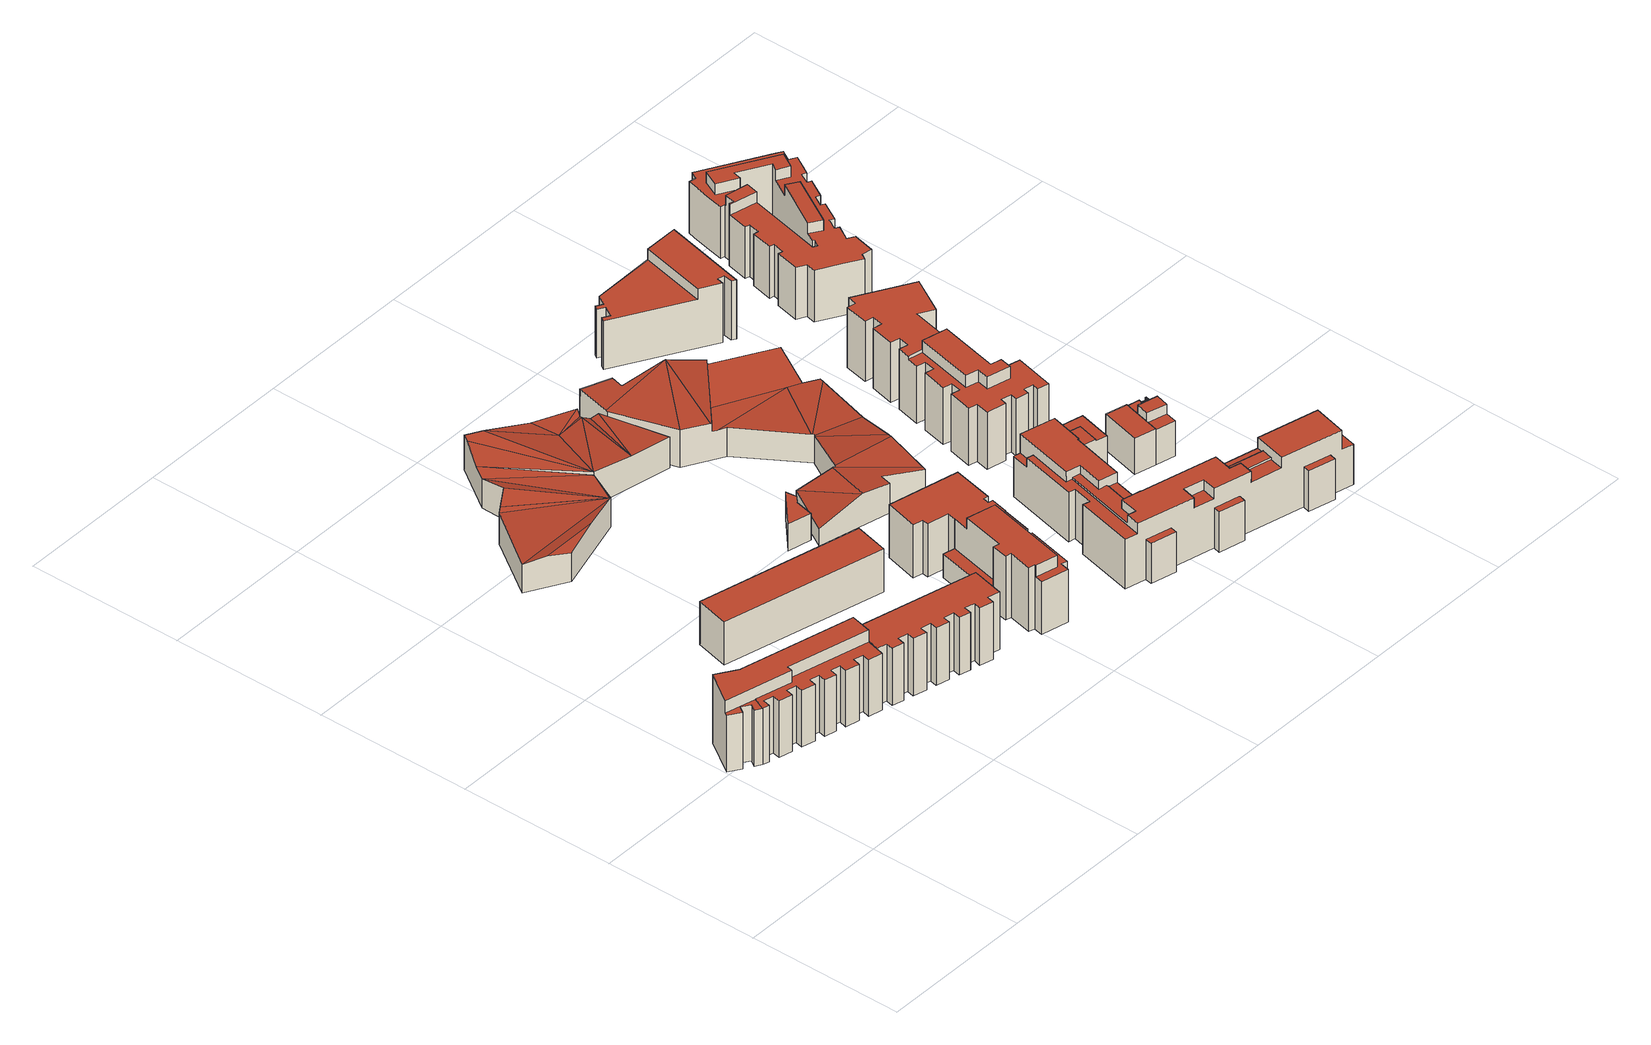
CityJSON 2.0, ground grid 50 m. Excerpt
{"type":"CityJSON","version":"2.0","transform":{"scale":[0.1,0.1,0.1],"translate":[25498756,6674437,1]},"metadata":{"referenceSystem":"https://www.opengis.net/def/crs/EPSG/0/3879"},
"CityObjects":{
"building1":{"type":"Building","attributes":{"Rakennuksen_tila":"voimassa","CODE":"2018-110","VTJ_PRT":"1017733421","TYYPPI":"1","TILA_KOODI":0,"TILA":"2","RATU":61454,"KG_KRAKENN":0,"I_KEROSAL":0,"I_KERRLKM":0,"BuildingHeightNN":25,"RoofNames":"flat","LowestRoof":"20.8","HighestRoof":"25.0","GroundLevel":"1.8","Integrate_LoD[2].integrating_person":"vcdb_user","Integrate_LoD[2].integration_date":"2019-08-22","Integrate_LoD[2].matching_mode":1,"Integrate_LoD[2].area_diff":0,"Integrate_LoD[2].area_diff_filter":10,"Integrate_LoD[2].overlap_DB_to_file":100,"Integrate_LoD[2].overlap_file_to_DB":100,"Integrate_LoD[2].overlap_filter":89,"roofType":"1000","measuredHeight":23.1},"address":[{"country":"Finland","locality":"Helsinki"}],"geometry":[{"type":"Solid","lod":"2","boundaries":[[[[0,1,2,3,4]],[[5,1,0,6]],[[7,8,9,10]],[[11,12,13,14]],[[15,11,14,16]],[[17,15,16,18]],[[19,17,18,20]],[[21,19,20,22]],[[23,24,25,26,27,28,29,30,31,32,33,34,35,36,37,38,39,40,41,42,43,6,0,44,45]],[[46,47,48,49,50,51,52,53,54,55,56,57,58,59,60,61,62,63,64,65,66,4,3,67,68,69,70]],[[2,1,5,8,7,71,72]],[[15,17,19,21,73,74,12,11]],[[53,52,75,76]],[[54,53,76,77]],[[55,54,77,78]],[[56,55,78,79]],[[57,56,79,80]],[[58,57,80,81]],[[59,58,81,82]],[[60,59,82,83]],[[61,60,83,84]],[[62,61,84,85]],[[63,62,85,86]],[[64,63,86,87]],[[65,64,87,88]],[[66,65,88,89]],[[69,68,73,21]],[[2,72,67,3]],[[37,36,90,91]],[[38,37,91,92]],[[39,38,92,93]],[[40,39,93,94]],[[41,40,94,95]],[[42,41,95,96]],[[43,42,96,97]],[[44,0,4,66]],[[70,69,21,22,98]],[[46,70,98,99]],[[47,46,99,100]],[[48,47,100,101]],[[49,48,101,102]],[[50,49,102,103]],[[51,50,103,104]],[[52,51,104,75]],[[9,97,96,95,94,93,92,91,90,105,106,107,108,109,110,111,112,113,114,115,116,117,118,89,88,87,86,85,84,83,82,81,80,79,78,77,76,75,104,103,102,101,100,99,98,22,20,18,16,14,13,10]],[[45,44,66,89,118]],[[23,45,118,117]],[[24,23,117,116]],[[25,24,116,115]],[[26,25,115,114]],[[27,26,114,113]],[[28,27,113,112]],[[29,28,112,111]],[[30,29,111,110]],[[31,30,110,109]],[[32,31,109,108]],[[33,32,108,107]],[[34,33,107,106]],[[35,34,106,105]],[[36,35,105,90]],[[13,12,74,71,7,10]],[[9,8,5,6,43,97]],[[71,74,73,68,67,72]]]],"semantics":{"surfaces":[{"type":"WallSurface"},{"type":"RoofSurface","RoofOrientation":-1,"ZMinASL":21.2,"ZMin":19.3,"ZMaxASL":21.2,"ZMax":19.3,"RoofPitch":90,"Area":477.8},{"type":"RoofSurface","RoofOrientation":-1,"ZMinASL":20.9,"ZMin":19.1,"ZMaxASL":20.9,"ZMax":19.1,"RoofPitch":90,"Area":182.9},{"type":"RoofSurface","RoofOrientation":-1,"ZMinASL":25,"ZMin":23.1,"ZMaxASL":25,"ZMax":23.1,"RoofPitch":90,"Area":366.2},{"type":"RoofSurface","RoofOrientation":-1,"ZMinASL":20.8,"ZMin":19,"ZMaxASL":20.8,"ZMax":19,"RoofPitch":90,"Area":19.4},{"type":"GroundSurface"}],"values":[[0,0,0,0,0,0,0,0,1,2,3,4,0,0,0,0,0,0,0,0,0,0,0,0,0,0,0,0,0,0,0,0,0,0,0,0,0,0,0,0,0,0,0,0,5,0,0,0,0,0,0,0,0,0,0,0,0,0,0,0,0,0,0]]}}]},
"building2":{"type":"Building","attributes":{"Rakennuksen_tila":"voimassa","CODE":"2018-110","VTJ_PRT":"1032851589","TYYPPI":"1","TILA_KOODI":0,"TILA":"2","RATU":62547,"KG_KRAKENN":0,"I_KEROSAL":0,"I_KERRLKM":0,"BuildingHeightNN":17,"RoofNames":"flat","LowestRoof":"17.2","HighestRoof":"17.2","GroundLevel":"2.6","Integrate_LoD[2].overlap_file_to_DB":100,"Integrate_LoD[2].overlap_filter":89,"Integrate_LoD[2].integrating_person":"vcdb_user","Integrate_LoD[2].integration_date":"2019-08-22","Integrate_LoD[2].matching_mode":1,"Integrate_LoD[2].area_diff":0,"Integrate_LoD[2].area_diff_filter":10,"Integrate_LoD[2].overlap_DB_to_file":100,"roofType":"1000","measuredHeight":14.6},"address":[{"country":"Finland","locality":"Helsinki"}],"geometry":[{"type":"Solid","lod":"2","boundaries":[[[[119,120,121,122]],[[123,119,122,124]],[[125,123,124,126]],[[120,125,126,121]],[[126,124,122,121]],[[123,125,120,119]]]],"semantics":{"surfaces":[{"type":"WallSurface"},{"type":"GroundSurface"},{"type":"RoofSurface","RoofOrientation":-1,"ZMinASL":17.2,"ZMin":14.6,"ZMaxASL":17.2,"ZMax":14.6,"RoofPitch":90,"Area":585}],"values":[[0,0,0,0,1,2]]}}]},
"building3":{"type":"Building","attributes":{"GroundLevel":"4.0","HighestRoof":"15.6","LowestRoof":"13.7","RoofNames":"flat;gabled;shed;shed;gabled;shed","BuildingHeightNN":16,"SUUNNITELMA_ALUE":"SÃ¶rnÃ¤istenniemi","Rakennuksen_tila":"suunnitelma","roofType":"1000;3500;2100;2100;3500;2100","measuredHeight":11.5},"address":[{"country":"Finland","locality":"Helsinki"}],"geometry":[{"type":"Solid","lod":"2","boundaries":[[[[127,128,129]],[[130,131,132,133,134]],[[135,136,137]],[[138,139,140]],[[141,139,142]],[[139,143,140]],[[128,140,143,144]],[[143,145,144]],[[144,146,131]],[[145,146,144]],[[146,147,131]],[[132,148,133]],[[132,131,149,148]],[[131,147,150,149]],[[142,139,138]],[[140,128,127]],[[150,147,151,152]],[[129,153,154,155]],[[154,144,131]],[[156,157,158]],[[159,157,156]],[[159,160,157]],[[161,137,160]],[[162,137,161]],[[162,135,137]],[[160,163,157]],[[160,137,142,163]],[[128,144,154]],[[137,136,142]],[[164,158,157,163,165]],[[165,163,155,154,131,130]],[[166,162,161,160,167]],[[168,169,136,135,162,166]],[[142,138,140,127,129]],[[170,143,139,141,169,168]],[[171,145,143,170]],[[151,147,146,145,171]],[[134,133,148,149,150,152]],[[136,169,141,142]],[[130,134,152,151,171,170,168,166,167,172,164,165]],[[160,159,156,172,167]],[[156,158,164,172]],[[163,142,129,155]],[[128,153,129]],[[128,154,153]]]],"semantics":{"surfaces":[{"type":"RoofSurface","Area":0,"RoofPitch":4.7,"ZMax":10.5,"ZMaxASL":14.6,"ZMin":9.6,"ZMinASL":13.7,"RoofOrientation":0.5},{"type":"WallSurface"},{"type":"RoofSurface","Area":51.7,"RoofPitch":84.3,"ZMax":11.5,"ZMaxASL":15.6,"ZMin":10.4,"ZMinASL":14.5,"RoofOrientation":85.1},{"type":"RoofSurface","Area":0.2,"RoofPitch":87.4,"ZMax":10.5,"ZMaxASL":14.6,"ZMin":9.6,"ZMinASL":13.7,"RoofOrientation":19.4},{"type":"RoofSurface","Area":132,"RoofPitch":74.9,"ZMax":11.5,"ZMaxASL":15.6,"ZMin":9.6,"ZMinASL":13.7,"RoofOrientation":251.7},{"type":"RoofSurface","Area":81.3,"RoofPitch":88.2,"ZMax":10.5,"ZMaxASL":14.6,"ZMin":9.6,"ZMinASL":13.7,"RoofOrientation":304.5},{"type":"RoofSurface","Area":132.3,"RoofPitch":83.2,"ZMax":10.5,"ZMaxASL":14.6,"ZMin":9.6,"ZMinASL":13.7,"RoofOrientation":243.6},{"type":"RoofSurface","Area":62.4,"RoofPitch":75.6,"ZMax":10.5,"ZMaxASL":14.6,"ZMin":9.6,"ZMinASL":13.7,"RoofOrientation":63.6},{"type":"RoofSurface","Area":3,"RoofPitch":85.5,"ZMax":10.5,"ZMaxASL":14.6,"ZMin":9.6,"ZMinASL":13.7,"RoofOrientation":63.6},{"type":"RoofSurface","Area":114.5,"RoofPitch":88.2,"ZMax":10.5,"ZMaxASL":14.6,"ZMin":9.6,"ZMinASL":13.7,"RoofOrientation":146.3},{"type":"RoofSurface","Area":38,"RoofPitch":88.2,"ZMax":10.5,"ZMaxASL":14.6,"ZMin":9.6,"ZMinASL":13.7,"RoofOrientation":146.5},{"type":"RoofSurface","Area":33,"RoofPitch":75.7,"ZMax":10.5,"ZMaxASL":14.6,"ZMin":9.7,"ZMinASL":13.7,"RoofOrientation":179.7},{"type":"RoofSurface","Area":101,"RoofPitch":75.7,"ZMax":10.5,"ZMaxASL":14.6,"ZMin":9.6,"ZMinASL":13.7,"RoofOrientation":359.7},{"type":"RoofSurface","Area":337,"RoofPitch":87.2,"ZMax":10.5,"ZMaxASL":14.6,"ZMin":9.6,"ZMinASL":13.7,"RoofOrientation":179.7},{"type":"RoofSurface","Area":0.1,"RoofPitch":90,"ZMax":9.6,"ZMaxASL":13.7,"ZMin":9.6,"ZMinASL":13.7,"RoofOrientation":-1},{"type":"RoofSurface","Area":0,"RoofPitch":90,"ZMax":9.6,"ZMaxASL":13.7,"ZMin":9.6,"ZMinASL":13.7,"RoofOrientation":-1},{"type":"RoofSurface","Area":121.4,"RoofPitch":86.6,"ZMax":11.5,"ZMaxASL":15.6,"ZMin":10.4,"ZMinASL":14.5,"RoofOrientation":191.5},{"type":"RoofSurface","Area":24.6,"RoofPitch":64.2,"ZMax":11.5,"ZMaxASL":15.6,"ZMin":10.4,"ZMinASL":14.5,"RoofOrientation":286},{"type":"RoofSurface","Area":24.6,"RoofPitch":64.2,"ZMax":11.5,"ZMaxASL":15.6,"ZMin":10.4,"ZMinASL":14.5,"RoofOrientation":106},{"type":"RoofSurface","Area":9.4,"RoofPitch":54.9,"ZMax":11.5,"ZMaxASL":15.6,"ZMin":10.4,"ZMinASL":14.5,"RoofOrientation":353.8},{"type":"RoofSurface","Area":9.4,"RoofPitch":54.9,"ZMax":11.5,"ZMaxASL":15.6,"ZMin":10.4,"ZMinASL":14.5,"RoofOrientation":173.8},{"type":"RoofSurface","Area":51.4,"RoofPitch":84.3,"ZMax":11.5,"ZMaxASL":15.6,"ZMin":10.4,"ZMinASL":14.5,"RoofOrientation":265.1},{"type":"RoofSurface","Area":132.4,"RoofPitch":84.3,"ZMax":11.5,"ZMaxASL":15.6,"ZMin":10.4,"ZMinASL":14.5,"RoofOrientation":132.8},{"type":"RoofSurface","Area":83.8,"RoofPitch":81,"ZMax":11.5,"ZMaxASL":15.6,"ZMin":10.4,"ZMinASL":14.5,"RoofOrientation":312.9},{"type":"RoofSurface","Area":1.9,"RoofPitch":83.8,"ZMax":10.5,"ZMaxASL":14.6,"ZMin":9.6,"ZMinASL":13.7,"RoofOrientation":236.4},{"type":"RoofSurface","ZMaxASL":15.6,"Area":171.5,"RoofPitch":83.7,"ZMax":11.5,"ZMin":10.4,"ZMinASL":14.5,"RoofOrientation":81.4},{"type":"RoofSurface","Area":114.8,"RoofPitch":90,"ZMax":11.5,"ZMaxASL":15.6,"ZMin":11.5,"ZMinASL":15.6,"RoofOrientation":-1},{"type":"GroundSurface"}],"values":[[0,1,2,3,4,5,6,7,8,9,10,11,12,13,1,1,1,14,15,16,17,18,19,20,21,22,23,24,25,1,1,1,1,1,1,1,1,1,26,27,1,1,1,1,1]]}}]},
"building4":{"type":"Building","attributes":{"GroundLevel":7.51,"HighestRoof":16.51,"LowestRoof":16.51,"BREC_RoofNames":"flat","BREC_BuildingHeightNN":16.51,"REPAIRED":"no","CODE":"210","Integrate_LoD[1].overlap_filter":89,"Integrate_LoD[1].overlap_file_to_DB":100,"Integrate_LoD[1].overlap_DB_to_file":100,"Integrate_LoD[1].area_diff_filter":10,"Integrate_LoD[1].area_diff":0,"Integrate_LoD[1].matching_mode":1,"Integrate_LoD[1].integration_date":"2016-10-28","Integrate_LoD[1].integrating_person":"vcdb_user","roofType":"1000","measuredHeight":9},"address":[{"country":"Finland","locality":"Helsinki"},{"country":"Finland","locality":"Helsinki"}],"geometry":[{"type":"Solid","lod":"2","boundaries":[[[[173,174,175,176]],[[176,175,177,178]],[[179,180,174,173]],[[181,182,180,179]],[[174,180,182,177,175]],[[178,177,182,181]],[[181,179,173,176,178]]]],"semantics":{"surfaces":[{"type":"WallSurface"},{"type":"GroundSurface"},{"type":"RoofSurface","Area":45.49,"RoofPitch":90,"ZMax":9,"ZMaxASL":16.51,"ZMin":9,"ZMinASL":16.51,"RoofOrientation":-1}],"values":[[0,0,0,0,1,0,2]]}}]},
"building5":{"type":"Building","attributes":{"Rakennuksen_tila":"voimassa","C_KAYTTARK":"039","CODE":"2018-111","VTJ_PRT":"1017733410","TYYPPI":"1","TILA_KOODI":0,"TILA":"2","RATU":61453,"KG_KRAKENN":5083778,"I_KEROSAL":2818,"I_KERRLKM":5,"BuildingHeightNN":24,"RoofNames":"flat","LowestRoof":"10.7","HighestRoof":"24.3","GroundLevel":"2.7","Integrate_LoD[2].integrating_person":"vcdb_user","Integrate_LoD[2].integration_date":"2019-08-22","Integrate_LoD[2].matching_mode":1,"Integrate_LoD[2].area_diff":0,"Integrate_LoD[2].area_diff_filter":10,"Integrate_LoD[2].overlap_DB_to_file":100,"Integrate_LoD[2].overlap_file_to_DB":100,"Integrate_LoD[2].overlap_filter":89,"function":"039","roofType":"1000","measuredHeight":21.6,"storeysAboveGround":5},"address":[{"country":"Finland","locality":"Helsinki"}],"geometry":[{"type":"Solid","lod":"2","boundaries":[[[[183,184,185,186,187,188]],[[189,190,191,192,193,194]],[[195,196,194,193,197]],[[198,199,200,201,202]],[[203,204,205,206,207,208]],[[209,210,211,212,213,214,203,208,215,216,198,202,217,195,197,218,219,220,221,222,223,224,225,226,183,188]],[[227,204,203,214]],[[228,227,214,213]],[[229,228,213,212]],[[230,229,212,211]],[[231,230,211,210]],[[232,231,210,209]],[[187,232,209,188]],[[233,199,198,216]],[[234,235,224,223]],[[236,234,223,222]],[[237,236,222,221]],[[228,229,230,231,232,187,186,238,239,205,204,227]],[[240,207,206,241,242,191,190,200,199,233]],[[196,243,201,189,194]],[[244,245,193,192,246,185,184,247,248,235,234,236,237,249]],[[240,233,216,215]],[[207,240,215,208]],[[241,206,205,239]],[[246,242,241,239,238]],[[191,242,246,192]],[[200,190,189,201]],[[201,243,217,202]],[[243,196,195,217]],[[249,237,221,220]],[[244,249,220,219]],[[245,244,219,218]],[[193,245,218,197]],[[185,246,238,186]],[[247,184,183,226]],[[248,247,226,225]],[[235,248,225,224]]]],"semantics":{"surfaces":[{"type":"WallSurface"},{"type":"GroundSurface"},{"type":"RoofSurface","RoofOrientation":-1,"ZMinASL":20.4,"ZMin":17.7,"ZMaxASL":20.4,"ZMax":17.7,"RoofPitch":90,"Area":118},{"type":"RoofSurface","RoofOrientation":-1,"ZMinASL":24.3,"ZMin":21.6,"ZMaxASL":24.3,"ZMax":21.6,"RoofPitch":90,"Area":266.5},{"type":"RoofSurface","RoofOrientation":-1,"ZMinASL":10.7,"ZMin":7.9,"ZMaxASL":10.7,"ZMax":7.9,"RoofPitch":90,"Area":75.7},{"type":"RoofSurface","RoofOrientation":-1,"ZMinASL":20.6,"ZMin":17.9,"ZMaxASL":20.6,"ZMax":17.9,"RoofPitch":90,"Area":396.2}],"values":[[0,0,0,0,0,1,0,0,0,0,0,0,0,0,0,0,0,2,3,4,5,0,0,0,0,0,0,0,0,0,0,0,0,0,0,0,0]]}}]},
"building6":{"type":"Building","attributes":{"Integrate_LoD[1].overlap_filter":89,"Integrate_LoD[1].overlap_file_to_DB":100,"Integrate_LoD[1].overlap_DB_to_file":100,"Integrate_LoD[1].area_diff_filter":10,"Integrate_LoD[1].area_diff":0,"Integrate_LoD[1].matching_mode":1,"Integrate_LoD[1].integration_date":"2016-10-28","Integrate_LoD[1].integrating_person":"vcdb_user","GroundLevel":4.13,"HighestRoof":14.46,"LowestRoof":14.46,"BREC_RoofNames":"flat","BREC_BuildingHeightNN":14.46,"KG_KRAKENN":0,"REPAIRED":"no","TILA_KOODI":2,"CODE":"110","Kerroksia":0,"Kerrosala":0,"Rakennuksen_tila":"voimassa","Kayttotarkoitus":"Ei käyttömerkintää kartalla","Rakennustunnus_(RATU)":0,"roofType":"1000","measuredHeight":10.33},"address":[{"country":"Finland","locality":"Helsinki"},{"country":"Finland","locality":"Helsinki"}],"geometry":[{"type":"Solid","lod":"2","boundaries":[[[[250,251,252,253,254,255]],[[256,257,258,259,260,261,262]],[[263,264,265,266,267,268]],[[269,264,263,270,271]],[[272,273,274,259,258]],[[268,267,275,276]],[[277,262,261,278,279,280]],[[281,282,260,259,274,283]],[[253,268,276,254]],[[261,260,282,278]],[[284,285,286,287,266,265,288,289]],[[290,291,292,293]],[[286,294,295,287]],[[296,297,277,280,281,283,250,255,298,299,293,292,300,289,288,269,271]],[[274,273,301,302,251,250,283]],[[282,279,278]],[[270,303,304,305,272,258,257,296,271]],[[294,286,285,306,307]],[[285,308,309,306]],[[256,262,277,297]],[[265,264,269,288]],[[284,310,291,290,308,285]],[[254,276,275,295,294,307,298,255]],[[279,282,281,280]],[[257,256,297,296]],[[299,309,308,290,293]],[[291,310,300,292]],[[310,284,289,300]],[[295,275,267,266,287]],[[304,302,301,305]],[[305,301,273,272]],[[303,252,251,302,304]],[[303,270,263,268,253,252]],[[298,307,306,309,299]]]],"semantics":{"surfaces":[{"type":"WallSurface"},{"type":"RoofSurface","Area":133.46,"RoofPitch":85.11,"ZMax":10.86,"ZMaxASL":14.99,"ZMin":9.06,"ZMinASL":13.19,"RoofOrientation":105.22},{"type":"RoofSurface","Area":408.16,"RoofPitch":90,"ZMax":10.97,"ZMaxASL":15.1,"ZMin":10.97,"ZMinASL":15.1,"RoofOrientation":-1},{"type":"RoofSurface","Area":144.61,"RoofPitch":82.7,"ZMax":10.86,"ZMaxASL":14.99,"ZMin":9.06,"ZMinASL":13.19,"RoofOrientation":189.77},{"type":"RoofSurface","Area":98.06,"RoofPitch":80.79,"ZMax":10.97,"ZMaxASL":15.1,"ZMin":9.64,"ZMinASL":13.77,"RoofOrientation":206.96},{"type":"RoofSurface","Area":210.18,"RoofPitch":85.68,"ZMax":10.97,"ZMaxASL":15.1,"ZMin":9.6,"ZMinASL":13.74,"RoofOrientation":232.56},{"type":"RoofSurface","Area":77.9,"RoofPitch":63,"ZMax":10.86,"ZMaxASL":14.99,"ZMin":5.76,"ZMinASL":9.89,"RoofOrientation":285.22},{"type":"RoofSurface","Area":163.47,"RoofPitch":73.53,"ZMax":15.73,"ZMaxASL":19.86,"ZMin":12.44,"ZMinASL":16.57,"RoofOrientation":137.55},{"type":"GroundSurface"},{"type":"RoofSurface","Area":128.79,"RoofPitch":69.7,"ZMax":10.84,"ZMaxASL":14.97,"ZMin":5.76,"ZMinASL":9.89,"RoofOrientation":299.64},{"type":"RoofSurface","Area":114.04,"RoofPitch":83,"ZMax":15.73,"ZMaxASL":19.86,"ZMin":12.53,"ZMinASL":16.66,"RoofOrientation":209.64},{"type":"RoofSurface","Area":246.49,"RoofPitch":81.91,"ZMax":15.73,"ZMaxASL":19.86,"ZMin":12.48,"ZMinASL":16.61,"RoofOrientation":254.29},{"type":"RoofSurface","Area":107.81,"RoofPitch":82.08,"ZMax":15.72,"ZMaxASL":19.85,"ZMin":12.44,"ZMinASL":16.58,"RoofOrientation":284.5},{"type":"RoofSurface","Area":89.03,"RoofPitch":83.88,"ZMax":10.75,"ZMaxASL":14.88,"ZMin":9.54,"ZMinASL":13.67,"RoofOrientation":18.37},{"type":"RoofSurface","Area":134.76,"RoofPitch":85.62,"ZMax":10.85,"ZMaxASL":14.98,"ZMin":9.54,"ZMinASL":13.67,"RoofOrientation":198.37}],"values":[[0,1,2,0,3,4,0,0,5,6,0,0,7,8,0,9,0,10,11,0,0,12,0,0,0,0,0,0,0,13,13,14,14,0]]}}]},
"building7":{"type":"Building","attributes":{"Integrate_LoD[1].overlap_filter":89,"Integrate_LoD[1].overlap_file_to_DB":100,"Integrate_LoD[1].overlap_DB_to_file":100,"Integrate_LoD[1].area_diff_filter":10,"Integrate_LoD[1].area_diff":0,"Integrate_LoD[1].matching_mode":1,"Integrate_LoD[1].integration_date":"2016-10-28","Integrate_LoD[1].integrating_person":"vcdb_user","GroundLevel":3.37,"HighestRoof":23.55,"LowestRoof":23.55,"BREC_RoofNames":"flat","BREC_BuildingHeightNN":23.55,"KG_KRAKENN":5081946,"REPAIRED":"no","TILA_KOODI":2,"CODE":"111","C_KAYTTARK":"039","Kerrosala":6105,"Rakennuksen_tila":"voimassa","Kayttotarkoitus":"Asuinrakennus","Kerroksia":6,"Rakennustunnus_(VTJ-PRT)":"1021450321","Katuosoite":"Junonkatu 8","Valmistunut":"2014-12-19","Rakennusaine":"Betoni tai kevytbetoni","Tilavuus":25806,"Kokonaisala":7867,"Rakennustunnus_(RATU)":61127,"roofType":"1000","measuredHeight":20.18},"address":[{"country":"Finland","locality":"Helsinki"},{"country":"Finland","locality":"Helsinki"}],"geometry":[{"type":"Solid","lod":"2","boundaries":[[[[311,312,313,314]],[[315,316,317,318]],[[319,320,321,322]],[[323,324,325,326]],[[327,328,329,330]],[[315,312,311,316]],[[331,332,333,334]],[[335,336,337,338]],[[339,340,341,342,343,344]],[[345,346,347,348]],[[341,349,350,342]],[[351,352,346,353]],[[354,355,356,357]],[[358,359,333,332]],[[360,361,362,325,324,363]],[[364,365,366,367]],[[368,369,370,371]],[[351,353,335,338,372,373]],[[327,330,374,375]],[[376,377,378,379]],[[355,380,381,356]],[[382,383,384,385,386,387]],[[388,373,372,389,390,358,332,331,391,392]],[[329,328,393,394]],[[395,354,357,396]],[[320,319,397,398]],[[399,323,326,400,401,402]],[[403,404,405,406]],[[407,408,409,410]],[[349,387,386,350]],[[322,321,411,412]],[[413,368,371,414]],[[412,397,319,322]],[[330,329,394,374]],[[316,311,314,317]],[[346,352,415,416,347]],[[407,410,417,418,419,420]],[[421,422,413,414,423,424]],[[417,385,384,418]],[[405,361,360,406]],[[390,389,337,336,345,348,425,426]],[[362,400,326,325]],[[402,401,344,343,409,408]],[[427,428,420,419,383,382,388,392]],[[358,390,426,359]],[[355,354,395,415,352,351,373,388,382,387,349,341,340,380]],[[407,420,428,421,424,399,402,408]],[[363,324,323,399,424,423,376,379]],[[365,404,403,366]],[[378,377,370,369,422,421,428,427]],[[331,334,429,391]],[[345,336,335,353,346]],[[386,385,417,410,409,343,342,350]],[[368,413,422,369]],[[321,320,398,393,328,327,375,313,312,315,318,429,334,333,359,426,425,416,415,395,396,381,380,340,339,364,367,411]],[[348,347,416,425]],[[401,400,362,361,405,404,365,364,339,344]],[[419,418,384,383]],[[357,356,381,396]],[[370,377,376,423,414,371]],[[389,372,338,337]],[[411,367,366,403,406,360,363,379,378,427,392,391,429,318,317,314,313,375,374,394,393,398,397,412]]]],"semantics":{"surfaces":[{"type":"WallSurface"},{"type":"RoofSurface","Area":18.66,"RoofPitch":90,"ZMax":13.63,"ZMaxASL":17,"ZMin":13.63,"ZMinASL":17,"RoofOrientation":-1},{"type":"RoofSurface","Area":214.74,"RoofPitch":90,"ZMax":20.19,"ZMaxASL":23.56,"ZMin":20.19,"ZMinASL":23.56,"RoofOrientation":-1},{"type":"RoofSurface","Area":52,"RoofPitch":90,"ZMax":17.2,"ZMaxASL":20.57,"ZMin":17.2,"ZMinASL":20.57,"RoofOrientation":-1},{"type":"RoofSurface","Area":47.8,"RoofPitch":90,"ZMax":16.64,"ZMaxASL":20.02,"ZMin":16.64,"ZMinASL":20.02,"RoofOrientation":-1},{"type":"GroundSurface"}],"values":[[0,0,1,1,1,1,1,0,0,0,0,0,0,0,0,0,0,0,0,0,0,0,0,0,0,0,0,0,0,0,0,0,0,0,0,0,0,0,0,0,0,0,0,0,2,2,2,0,0,0,0,3,3,3,0,4,4,4,4,4,4,5]]}}]},
"building8":{"type":"Building","attributes":{"Integrate_LoD[1].overlap_filter":89,"Integrate_LoD[1].overlap_file_to_DB":100,"Integrate_LoD[1].overlap_DB_to_file":100,"Integrate_LoD[1].area_diff_filter":10,"Integrate_LoD[1].area_diff":0,"Integrate_LoD[1].matching_mode":1,"Integrate_LoD[1].integration_date":"2016-10-28","Integrate_LoD[1].integrating_person":"vcdb_user","GroundLevel":5.06,"HighestRoof":21.48,"LowestRoof":21.48,"BREC_RoofNames":"flat","BREC_BuildingHeightNN":21.48,"KG_KRAKENN":0,"REPAIRED":"no","TILA_KOODI":2,"CODE":"110","Kerroksia":0,"Kerrosala":0,"Rakennuksen_tila":"voimassa","Kayttotarkoitus":"Ei käyttömerkintää kartalla","Rakennustunnus_(RATU)":0,"roofType":"1000","measuredHeight":16.43},"address":[{"country":"Finland","locality":"Helsinki"},{"country":"Finland","locality":"Helsinki"}],"geometry":[{"type":"Solid","lod":"2","boundaries":[[[[430,431,432,433]],[[431,434,435,432]],[[434,436,437,435]],[[438,439,440,441]],[[442,443,444,445]],[[446,447,448,449]],[[450,451,452,453]],[[434,431,430,447,446,443,442,436]],[[437,436,442,445,454,455]],[[447,430,433,448]],[[456,457,458,459]],[[452,439,438,453]],[[458,457,444,443,446,449]],[[460,461,456,459]],[[440,461,460,441]],[[454,451,450,455]],[[444,457,456,461,440,439,452,451,454,445]],[[450,453,438,441,460,459,458,449,448,433,432,435,437,455]]]],"semantics":{"surfaces":[{"type":"WallSurface"},{"type":"RoofSurface","Area":254.42,"RoofPitch":90,"ZMax":20.03,"ZMaxASL":25.08,"ZMin":20.03,"ZMinASL":25.08,"RoofOrientation":-1},{"type":"RoofSurface","Area":349.96,"RoofPitch":90,"ZMax":16.43,"ZMaxASL":21.48,"ZMin":16.43,"ZMinASL":21.48,"RoofOrientation":-1},{"type":"GroundSurface"}],"values":[[0,0,0,0,0,0,0,1,0,0,0,0,0,0,0,0,2,3]]}}]},
"building9":{"type":"Building","attributes":{"Rakennuksen_tila":"rakenteilla","C_KAYTTARK":"011","CODE":"2018-111","VTJ_PRT":"103520366M","TYYPPI":"1","TILA_KOODI":0,"TILA":"2","RATU":63322,"KG_KRAKENN":5095131,"I_KEROSAL":191,"I_KERRLKM":3,"BuildingHeightNN":16,"RoofNames":"flat","LowestRoof":"15.9","HighestRoof":"15.9","GroundLevel":"3.7","Integrate_LoD[2].integrating_person":"vcdb_user","Integrate_LoD[2].integration_date":"2019-08-22","Integrate_LoD[2].matching_mode":1,"Integrate_LoD[2].area_diff":0,"Integrate_LoD[2].area_diff_filter":10,"Integrate_LoD[2].overlap_DB_to_file":100,"Integrate_LoD[2].overlap_file_to_DB":100,"Integrate_LoD[2].overlap_filter":89,"function":"011","roofType":"1000","measuredHeight":12.2,"storeysAboveGround":3},"address":[{"country":"Finland","locality":"Helsinki"}],"geometry":[{"type":"Solid","lod":"2","boundaries":[[[[462,463,464,465]],[[466,462,465,467]],[[468,466,467,469]],[[463,468,469,464]],[[469,467,465,464]],[[466,468,463,462]]]],"semantics":{"surfaces":[{"type":"WallSurface"},{"type":"GroundSurface"},{"type":"RoofSurface","RoofOrientation":-1,"ZMinASL":15.9,"ZMin":12.2,"ZMaxASL":15.9,"ZMax":12.2,"RoofPitch":90,"Area":90.7}],"values":[[0,0,0,0,1,2]]}}]},
"building10":{"type":"Building","attributes":{"Integrate_LoD[1].overlap_filter":89,"Integrate_LoD[1].overlap_file_to_DB":100,"Integrate_LoD[1].overlap_DB_to_file":100,"Integrate_LoD[1].area_diff_filter":10,"Integrate_LoD[1].area_diff":0,"Integrate_LoD[1].matching_mode":1,"Integrate_LoD[1].integration_date":"2016-10-28","Integrate_LoD[1].integrating_person":"vcdb_user","GroundLevel":2.61,"HighestRoof":22.45,"LowestRoof":22.45,"BREC_RoofNames":"flat","BREC_BuildingHeightNN":22.45,"KG_KRAKENN":0,"REPAIRED":"no","TILA_KOODI":2,"CODE":"110","Kerroksia":0,"Rakennuksen_tila":"voimassa","Kayttotarkoitus":"Ei käyttömerkintää kartalla","Kerrosala":0,"Rakennustunnus_(RATU)":0,"roofType":"1000","measuredHeight":19.83},"address":[{"country":"Finland","locality":"Helsinki"},{"country":"Finland","locality":"Helsinki"}],"geometry":[{"type":"Solid","lod":"2","boundaries":[[[[470,471,472,473]],[[474,475,476,471,470,477,478,479,480,481,482,483,484,485,486,487,488]],[[489,490,491,492]],[[493,494,495,496,497,498,499,500,501]],[[478,477,502,503]],[[483,482,504,505]],[[506,507,490,489]],[[508,509,510,511]],[[479,478,503,512]],[[513,514,515,487,486,516]],[[477,470,473,502]],[[517,492,491,518]],[[519,520,521,522]],[[523,524,525,526]],[[485,484,527,528]],[[481,480,529,530]],[[531,475,474,498,497,532]],[[533,534,535,536]],[[497,496,537,538]],[[480,479,512,529]],[[532,497,538,539,540]],[[484,483,505,527]],[[492,517,509,508,524,523,541,542,534,533,543,544,545,546,547,539,538,537,548,549,550,551,552,553,515,514,520,519,506,489]],[[482,481,530,504]],[[540,554,555,556,557,558,536,535,559,560,526,525,511,510,518,491,490,507,522,521,513,516,528,527,505,504,530,529,512,503,502,473,472,561,531,532]],[[524,508,511,525]],[[486,485,528,516]],[[495,494,549,548]],[[544,543,558,557]],[[494,493,550,549]],[[534,542,559,535]],[[545,544,557,556]],[[541,523,526,560]],[[547,546,555,554]],[[543,533,536,558]],[[493,501,551,550]],[[542,541,560,559]],[[500,499,488,553,552]],[[539,547,554,540]],[[546,545,556,555]],[[499,498,474,488]],[[488,487,515,553]],[[517,518,510,509]],[[496,495,548,537]],[[501,500,552,551]],[[506,519,522,507]],[[471,476,561,472]],[[520,514,513,521]],[[476,475,531,561]]]],"semantics":{"surfaces":[{"type":"WallSurface"},{"type":"RoofSurface","Area":437.24,"RoofPitch":90,"ZMax":20.26,"ZMaxASL":22.87,"ZMin":20.26,"ZMinASL":22.87,"RoofOrientation":-1},{"type":"RoofSurface","Area":185.92,"RoofPitch":90,"ZMax":23.34,"ZMaxASL":25.95,"ZMin":23.34,"ZMinASL":25.95,"RoofOrientation":-1},{"type":"RoofSurface","Area":307.2,"RoofPitch":90,"ZMax":19.28,"ZMaxASL":21.89,"ZMin":19.28,"ZMinASL":21.89,"RoofOrientation":-1},{"type":"GroundSurface"}],"values":[[0,1,0,2,0,0,0,0,0,0,0,0,0,0,0,0,0,0,0,0,0,0,3,0,4,0,0,0,0,0,0,0,0,0,0,0,0,0,0,0,0,0,0,0,0,0,0,0,0]]}}]},
"building11":{"type":"Building","attributes":{"Rakennuksen_tila":"voimassa","C_KAYTTARK":"011","CODE":"2018-111","VTJ_PRT":"103520367N","TYYPPI":"1","TILA_KOODI":0,"TILA":"2","RATU":63323,"KG_KRAKENN":5095133,"I_KEROSAL":200,"I_KERRLKM":4,"BuildingHeightNN":19,"RoofNames":"flat","LowestRoof":"15.5","HighestRoof":"18.8","GroundLevel":"3.6","Integrate_LoD[2].integrating_person":"vcdb_user","Integrate_LoD[2].integration_date":"2019-08-22","Integrate_LoD[2].matching_mode":1,"Integrate_LoD[2].area_diff":0,"Integrate_LoD[2].area_diff_filter":10,"Integrate_LoD[2].overlap_DB_to_file":100,"Integrate_LoD[2].overlap_file_to_DB":100,"Integrate_LoD[2].overlap_filter":89,"function":"011","roofType":"1000","measuredHeight":15.3,"storeysAboveGround":4},"address":[{"country":"Finland","locality":"Helsinki"}],"geometry":[{"type":"Solid","lod":"2","boundaries":[[[[562,563,564,565]],[[566,562,565,567]],[[568,566,567,569]],[[570,568,569,571]],[[572,570,571,573]],[[574,575,576,577]],[[578,579,580,581]],[[582,583,584,585]],[[563,562,566,568,570,572,581,580]],[[579,578,575,574]],[[577,576,583,582]],[[564,563,580,579,574,577,582,585]],[[584,583,576,575,578,581,572,573]],[[584,573,571,569,567,565,564,585]]]],"semantics":{"surfaces":[{"type":"WallSurface"},{"type":"RoofSurface","RoofOrientation":-1,"ZMinASL":15.5,"ZMin":11.9,"ZMaxASL":15.5,"ZMax":11.9,"RoofPitch":90,"Area":29.3},{"type":"RoofSurface","RoofOrientation":-1,"ZMinASL":18.8,"ZMin":15.3,"ZMaxASL":18.8,"ZMax":15.3,"RoofPitch":90,"Area":27.9},{"type":"RoofSurface","RoofOrientation":-1,"ZMinASL":15.5,"ZMin":11.9,"ZMaxASL":15.5,"ZMax":11.9,"RoofPitch":90,"Area":24.9},{"type":"GroundSurface"}],"values":[[0,0,0,0,0,0,0,0,1,2,3,0,0,4]]}}]},
"building12":{"type":"Building","attributes":{"Integrate_LoD[1].overlap_filter":89,"Integrate_LoD[1].overlap_file_to_DB":100,"Integrate_LoD[1].overlap_DB_to_file":100,"Integrate_LoD[1].area_diff_filter":10,"Integrate_LoD[1].area_diff":0,"Integrate_LoD[1].matching_mode":1,"Integrate_LoD[1].integration_date":"2016-10-28","Integrate_LoD[1].integrating_person":"vcdb_user","GroundLevel":4.7,"HighestRoof":22.23,"LowestRoof":22.23,"BREC_RoofNames":"flat","BREC_BuildingHeightNN":22.23,"KG_KRAKENN":5065862,"REPAIRED":"no","TILA_KOODI":2,"CODE":"111","C_KAYTTARK":"032","Kerrosala":4500,"Rakennuksen_tila":"voimassa","Kayttotarkoitus":"Asuinrakennus","Kerroksia":5,"Rakennustunnus_(VTJ-PRT)":"103423482B","Katuosoite":"Junonkatu 4","Valmistunut":"2013-12-20","Rakennusaine":"Betoni tai kevytbetoni","Tilavuus":21300,"Kokonaisala":6475,"Rakennustunnus_(RATU)":59082,"roofType":"1000","measuredHeight":17.52},"address":[{"country":"Finland","locality":"Helsinki"},{"country":"Finland","locality":"Helsinki"}],"geometry":[{"type":"Solid","lod":"2","boundaries":[[[[586,587,588,589]],[[590,591,592,593,594,595]],[[596,597,598,599]],[[600,601,602,603]],[[604,605,606,607]],[[608,586,589,609]],[[610,611,612,613,614,615]],[[616,617,618,619]],[[587,620,621,588]],[[622,623,624,625]],[[626,627,628,629]],[[630,631,632,633]],[[634,635,636,637,638,639]],[[616,640,641,617]],[[642,643,644,645,646,647]],[[648,649,650,614,613,612,651,652,653]],[[654,641,640,655,656,657,650,649,658,659,660,661,662,663,664]],[[601,665,666,602]],[[667,668,669,670]],[[605,608,609,606]],[[671,672,673,674]],[[675,676,620,587,586,608,605,604,677,665,601,600,678,679,597,596,680,681,682,594,593,592,683,634,639,638,627,626,684,685,686,687,688,689,690,691,692,611,610,615,657,656,655,619,618,654,664,693,672,671,694,695,696,697,631,630,623,622,668,667,698,699]],[[595,700,701,702,599,598,703,704,603,602,666,705,607,606,609,589,588,621,706,707,708,709,670,669,625,624,633,632,710,711,712,713,714,715,716,717,718,719,629,628,637,636,635,720,591,590],[721,722,723,674,673,724,663,662,661,660,659,658,725]],[[597,679,703,598]],[[678,600,603,704]],[[723,722,721,725,648,653,690,689,642,647,694,671,674]],[[687,686,717,716]],[[643,642,689,688]],[[683,592,591,720]],[[680,596,599,702]],[[645,644,714,713]],[[594,682,700,595]],[[614,650,657,615]],[[653,652,691,690]],[[647,646,695,694]],[[634,683,720,635]],[[699,698,709,708]],[[617,641,654,618]],[[677,604,607,705]],[[649,648,725,658]],[[693,664,663,724]],[[675,699,708,707]],[[640,616,619,655]],[[701,700,682,681,680,702]],[[679,678,704,703]],[[665,677,705,666]],[[627,638,637,628]],[[643,688,687,716,715,714,644]],[[668,622,625,669]],[[631,697,710,632]],[[697,696,711,710]],[[621,620,676,675,707,706]],[[652,651,692,691]],[[672,693,724,673]],[[695,646,645,713,712,711,696]],[[698,667,670,709]],[[623,630,633,624]],[[685,684,626,629,719,718,717,686]],[[651,612,611,692]]]],"semantics":{"surfaces":[{"type":"WallSurface"},{"type":"RoofSurface","Area":76.01,"RoofPitch":90,"ZMax":21.11,"ZMaxASL":25.81,"ZMin":21.11,"ZMinASL":25.81,"RoofOrientation":-1},{"type":"RoofSurface","Area":794.35,"RoofPitch":90,"ZMax":17.51,"ZMaxASL":22.21,"ZMin":17.51,"ZMinASL":22.21,"RoofOrientation":-1},{"type":"GroundSurface"}],"values":[[0,0,0,0,0,0,0,0,0,0,0,0,0,1,1,1,0,0,0,0,0,2,3,0,0,0,0,0,0,0,0,0,0,0,0,0,0,0,0,0,0,0,0,0,0,0,0,0,0,0,0,0,0,0,0,0,0,0,0]]}}]}
},
"vertices":[
[492,426,202],[492,426,240],[231,489,240],[231,489,199],[492,426,199],[508,492,240],[508,492,202],[78,622,240],[144,579,240],[144,579,8],[78,622,8],[44,489,198],[7,513,198],[7,513,8],[44,489,8],[58,510,198],[58,510,8],[85,492,198],[85,492,8],[72,472,198],[72,472,8],[92,459,198],[92,459,8],[508,358,202],[545,349,202],[551,373,202],[582,365,202],[576,342,202],[619,331,202],[624,355,202],[656,348,202],[650,324,202],[693,314,202],[698,337,202],[730,330,202],[724,306,202],[761,297,202],[766,321,202],[798,314,202],[792,290,202],[834,279,202],[840,303,202],[878,294,202],[902,396,202],[483,389,202],[514,382,202],[118,477,199],[149,470,199],[144,446,199],[186,436,199],[192,459,199],[223,452,199],[217,428,199],[260,418,199],[266,442,199],[297,434,199],[291,410,199],[328,402,199],[334,425,199],[365,418,199],[359,394,199],[402,384,199],[408,408,199],[439,400,199],[433,376,199],[477,366,199],[483,389,199],[227,471,199],[109,500,199],[92,459,199],[112,454,199],[13,523,240],[227,471,240],[109,500,198],[13,523,198],[217,428,8],[260,418,8],[266,442,8],[297,434,8],[291,410,8],[328,402,8],[334,425,8],[365,418,8],[359,394,8],[402,384,8],[408,408,8],[439,400,8],[433,376,8],[477,366,8],[483,389,8],[761,297,8],[766,321,8],[798,314,8],[792,290,8],[834,279,8],[840,303,8],[878,294,8],[902,396,8],[112,454,8],[118,477,8],[149,470,8],[144,446,8],[186,436,8],[192,459,8],[223,452,8],[724,306,8],[730,330,8],[698,337,8],[693,314,8],[650,324,8],[656,348,8],[624,355,8],[619,331,8],[576,342,8],[582,365,8],[551,373,8],[545,349,8],[508,358,8],[514,382,8],
[863,683,162],[349,807,162],[349,807,16],[863,683,16],[889,791,162],[889,791,16],[375,914,162],[375,914,16],
[636,1502,127],[637,1501,136],[637,1502,127],[598,1410,30],[598,1410,127],[474,1373,136],[351,1338,127],[351,1338,30],[702,1775,135],[586,1842,146],[710,1682,135],[637,1502,136],[473,1772,127],[636,1502,136],[523,1846,146],[637,1502,146],[442,1725,127],[596,1414,127],[440,1650,136],[372,1605,136],[350,1590,136],[290,1372,136],[228,1407,127],[228,1408,127],[350,1590,30],[228,1408,30],[637,1501,127],[599,1410,127],[638,1502,127],[840,1653,146],[766,1477,135],[893,1452,135],[820,1664,135],[799,1676,146],[808,1693,135],[818,1710,146],[638,1502,146],[893,1452,30],[638,1502,30],[818,1710,30],[799,1676,30],[538,1869,30],[538,1869,146],[442,1725,30],[440,1650,30],[840,1653,30],
[895,1012,155],[895,1012,65],[890,1046,65],[890,1046,155],[788,952,65],[788,952,155],[875,994,155],[875,994,65],[862,935,155],[862,935,65],
[1176,566,17],[1176,566,196],[1164,511,196],[1164,511,194],[1142,417,194],[1142,417,17],[1006,402,97],[1006,402,233],[1037,540,233],[1037,540,196],[1049,592,196],[1049,592,97],[1011,601,17],[1011,601,97],[1049,592,17],[976,355,17],[976,355,233],[987,407,233],[987,407,97],[987,407,17],[991,242,17],[991,242,194],[997,268,194],[997,268,233],[997,271,233],[997,271,17],[1124,421,17],[1120,402,17],[1138,398,17],[1104,247,17],[1085,252,17],[1078,222,17],[978,276,17],[995,351,17],[968,412,17],[1055,619,17],[986,634,17],[990,654,17],[959,661,17],[985,767,17],[1210,716,17],[1181,586,17],[1165,589,17],[1161,570,17],[1078,222,194],[1085,252,194],[1104,247,194],[1138,398,194],[1120,402,194],[1124,421,194],[995,351,233],[1210,716,196],[1181,586,196],[985,767,196],[959,661,196],[1129,519,194],[1068,252,194],[978,276,233],[1068,252,233],[1129,519,233],[968,412,97],[986,634,196],[1055,619,196],[1129,519,196],[1161,570,196],[1165,589,196],[990,654,196],
[1157,1170,31],[1157,1170,127],[1155,1173,127],[1152,1177,127],[1029,1365,129],[1029,1365,31],[1127,913,132],[1236,851,122],[1238,859,122],[1069,1030,140],[1067,1031,140],[1031,897,140],[1119,877,132],[1298,1323,141],[1293,1326,141],[1374,1468,141],[1192,1572,141],[1054,1445,141],[1251,1345,141],[1293,1326,31],[1338,1300,141],[1338,1300,31],[1269,996,140],[1077,1030,140],[1075,1026,139],[990,1387,128],[1004,1379,128],[1119,877,31],[1030,897,140],[890,929,89],[890,929,31],[977,1082,31],[977,1082,89],[1075,1026,31],[1085,1633,188],[1090,1630,189],[1091,1630,189],[1192,1572,156],[1374,1468,31],[1085,1633,31],[878,1751,156],[958,1705,168],[958,1705,31],[878,1751,31],[987,1388,157],[990,1387,156],[1236,851,31],[1127,913,31],[913,1431,31],[851,1634,31],[948,1664,31],[1152,1162,127],[1154,1166,127],[1335,1287,140],[1297,1119,127],[1272,1008,139],[913,1432,157],[913,1431,157],[852,1637,156],[851,1634,156],[948,1664,168],
[1848,30,160],[1853,52,160],[1853,52,24],[1848,30,24],[1939,31,160],[1933,9,160],[1933,9,24],[1939,31,24],[1420,133,160],[1425,155,160],[1344,175,160],[1339,153,160],[1415,670,160],[1393,675,160],[1380,618,160],[1401,613,160],[1647,102,160],[1564,122,160],[1559,100,160],[1641,80,160],[2038,118,160],[2001,127,160],[1975,22,160],[2013,13,160],[1667,184,196],[1802,151,196],[1802,151,190],[1667,184,190],[1318,181,191],[1318,181,226],[1329,226,226],[1329,226,197],[1387,467,197],[1387,467,191],[1793,115,196],[1694,138,196],[1694,138,190],[1793,115,190],[1355,220,226],[1355,220,197],[1658,147,226],[1694,138,226],[1658,147,196],[1575,167,226],[1510,183,226],[1510,183,191],[1575,167,191],[2001,127,226],[1975,22,226],[1336,437,24],[1336,437,191],[1380,618,191],[1393,675,24],[1277,191,191],[1321,375,191],[1321,375,24],[1277,191,24],[1571,592,196],[1554,524,196],[1554,524,191],[1571,592,191],[1672,206,190],[1672,206,226],[1641,80,24],[1647,102,24],[1615,621,191],[1590,515,191],[1590,515,24],[1615,621,24],[1499,137,226],[1499,137,191],[1429,266,226],[1429,266,191],[1397,273,191],[1397,273,197],[1369,280,197],[1369,280,226],[1429,265,226],[1807,174,190],[1807,174,226],[2038,118,24],[1429,265,24],[1564,122,24],[1559,100,24],[1564,122,226],[1564,122,191],[1420,133,24],[1425,155,24],[1415,670,225],[1401,613,191],[1367,471,191],[1367,471,225],[1343,369,24],[1343,369,191],[1358,432,191],[1358,432,24],[1393,379,225],[1413,460,225],[1413,460,197],[1393,379,197],[1344,175,24],[1339,153,24],[1516,606,196],[1516,606,191],[1683,93,226],[1683,93,190],[1421,373,197],[1421,373,191],[1453,365,191],[1453,365,225],[1499,537,225],[1499,537,196],[1525,643,191],[1525,643,225],[1782,69,190],[1782,69,226],[1495,538,24],[1495,538,225],[2013,13,24],
[1411,1671,241],[1417,1699,241],[1417,1699,41],[1411,1671,41],[1395,1704,241],[1395,1704,41],[1390,1682,241],[1390,1682,41],[1145,1884,41],[1145,1884,205],[1123,1896,205],[1123,1896,41],[1328,1718,241],[1375,1930,241],[1375,1930,205],[1328,1718,205],[1484,1930,241],[1424,1663,241],[1424,1663,41],[1484,1930,41],[1105,1864,41],[1105,1864,205],[1127,1851,205],[1127,1851,41],[1097,1850,205],[1097,1850,41],[1153,1897,205],[1171,1928,205],[1171,1928,41],[1153,1897,41],[1131,1909,41],[1131,1909,205],
[1737,469,149],[1669,486,149],[1669,486,27],[1737,469,27],[1768,595,149],[1768,595,27],[1700,612,149],[1700,612,27],
[1579,1403,219],[1752,1304,219],[1752,1304,16],[1579,1403,16],[1613,1091,219],[1641,1218,219],[1688,1191,219],[1572,1373,219],[1544,1379,219],[1527,1303,219],[1555,1297,219],[1547,1262,219],[1519,1268,219],[1502,1192,219],[1530,1185,219],[1522,1151,219],[1494,1157,219],[1486,1119,219],[1533,1109,219],[1452,968,209],[1452,968,16],[1479,962,16],[1479,962,209],[1523,875,249],[1597,857,249],[1605,895,249],[1571,904,249],[1573,914,249],[1613,1091,249],[1533,1109,249],[1491,923,249],[1531,913,249],[1572,1373,16],[1544,1379,16],[1519,1268,16],[1502,1192,16],[1469,1046,209],[1469,1046,16],[1427,859,209],[1444,935,209],[1444,935,16],[1427,859,16],[1527,1303,16],[1477,1081,16],[1477,1081,209],[1486,1119,209],[1494,1157,16],[1472,928,209],[1472,928,16],[1497,1040,209],[1505,1075,209],[1505,1075,16],[1497,1040,16],[1445,811,209],[1455,853,209],[1455,853,16],[1445,811,16],[1530,1185,16],[1522,1151,16],[1555,1297,16],[1547,1262,16],[1641,1218,16],[1573,914,16],[1539,788,209],[1544,809,209],[1544,809,16],[1539,788,16],[1571,904,209],[1573,914,209],[1674,889,209],[1674,889,16],[1506,796,209],[1511,817,209],[1579,779,209],[1584,799,209],[1614,792,209],[1609,771,209],[1645,763,209],[1605,895,209],[1597,857,209],[1523,875,209],[1531,913,209],[1491,923,209],[1533,1109,209],[1645,763,16],[1609,771,16],[1614,792,16],[1584,799,16],[1579,779,16],[1511,817,16],[1506,796,16],[1688,1191,16],
[1828,581,145],[1831,580,145],[1831,580,26],[1828,581,26],[1826,571,145],[1826,571,26],[1805,576,145],[1805,576,26],[1808,586,145],[1808,586,26],[1768,595,145],[1768,595,26],[1809,491,178],[1746,507,178],[1746,507,145],[1809,491,145],[1756,548,178],[1820,533,178],[1820,533,145],[1756,548,145],[1801,454,145],[1737,469,145],[1737,469,26],[1801,454,26],
[1784,1494,212],[1751,1500,212],[1751,1500,37],[1784,1494,37],[1940,1862,37],[1962,1901,37],[1962,1901,212],[1940,1862,212],[1926,1838,212],[1926,1838,37],[1908,1806,212],[1875,1748,212],[1875,1748,37],[1908,1806,37],[1856,1716,212],[1822,1654,212],[1822,1654,37],[1856,1716,37],[1803,1622,212],[1778,1577,212],[1778,1577,37],[1803,1622,37],[1800,1564,212],[1800,1564,37],[1892,1871,212],[1913,1908,212],[1913,1908,249],[1892,1871,249],[1886,1860,249],[1886,1860,212],[1851,1799,248],[1764,1645,248],[1764,1645,212],[1851,1799,212],[1741,1483,212],[1741,1483,37],[1634,1708,212],[1619,1711,212],[1619,1711,37],[1634,1708,37],[1697,2056,212],[1720,2051,212],[1720,2051,37],[1697,2056,37],[1635,1779,212],[1649,1776,212],[1649,1776,37],[1635,1779,37],[1958,1947,212],[1958,1947,37],[1940,1957,37],[1733,2075,37],[1733,2075,212],[1940,1957,212],[1815,1822,248],[1728,1670,248],[1753,1900,247],[1680,1914,247],[1673,1881,247],[1659,1885,247],[1657,1879,247],[1744,1860,247],[1766,1958,249],[1861,1903,249],[1848,1881,249],[1722,2017,249],[1698,1966,249],[1760,1931,249],[1728,1670,212],[1815,1822,212],[1826,1842,212],[1848,1881,212],[1861,1903,37],[1848,1881,37],[1826,1842,37],[1815,1822,37],[1728,1670,37],[1713,1642,37],[1713,1642,212],[1809,1662,212],[1809,1662,37],[1611,1674,212],[1626,1671,212],[1626,1671,37],[1611,1674,37],[1691,1623,212],[1705,1615,212],[1705,1615,37],[1691,1623,37],[1616,1554,212],[1689,1513,212],[1790,1629,212],[1843,1723,212],[1862,1756,212],[1895,1813,212],[1902,1825,212],[1913,1846,212],[1939,1914,212],[1692,2034,212],[1679,1977,212],[1667,1921,212],[1681,1918,212],[1680,1914,212],[1753,1900,212],[1760,1931,212],[1698,1966,212],[1722,2017,212],[1719,1638,212],[1744,1860,212],[1657,1879,212],[1643,1816,212],[1658,1812,212],[1594,1600,212],[1623,1584,212],[1913,1846,37],[1902,1825,37],[1895,1813,37],[1862,1756,37],[1843,1723,37],[1790,1629,37],[1689,1513,37],[1616,1554,37],[1623,1584,37],[1594,1600,37],[1658,1812,37],[1643,1816,37],[1657,1879,37],[1659,1885,37],[1673,1881,37],[1680,1914,37],[1681,1918,37],[1667,1921,37],[1679,1977,37],[1692,2034,37],[1939,1914,37],[1760,1931,37],[1753,1900,37],[1744,1860,37],[1719,1638,37],[1766,1958,37]
]}
